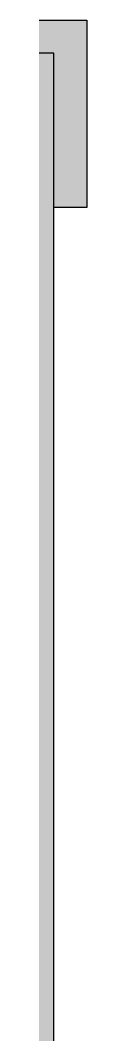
# Model space of a CAD drawing. Header units: inches. Extents: x -1176 to 1329, y -2524 to 978.
# Drawn here: x 478.9 to 487.8, y 630.1 to 845.5 of the extents above; entities that cross this region are included whole.
import ezdxf

# ---------------------------------------------------------------- set-up
doc = ezdxf.new("R2010")
doc.units = ezdxf.units.IN
doc.header["$MEASUREMENT"] = 0
doc.layers.add('A-WALL', color=113, linetype='Continuous', lineweight=18)
doc.layers.add('A-WALL-PATT', color=111, linetype='Continuous', lineweight=18)

msp = doc.modelspace()

# ---------------------------------------------------------------- hatches: boundary and pattern name
at = {"layer": 'A-WALL-PATT', "lineweight": 9}
for points in [[(480.78, 838.52), (487.78, 838.52), (487.78, 845.52), (453.09, 845.52), (453.09, 838.52)], [(480.78, 814.52), (480.78, 838.52), (1.72, 838.52), (1.72, 814.52), (464.28, 814.52)], [(487.78, 805.75), (487.78, 838.52), (480.78, 838.52), (480.78, 805.75)]]:
    msp.add_hatch(color=7, dxfattribs=at).paths.add_polyline_path(points, flags=0)
h = msp.add_hatch(color=7, dxfattribs=at)
h.paths.add_polyline_path([(480.78, -1.17), (480.78, 814.52), (464.28, 814.52), (464.28, -1.17), (480.01, -1.17)], flags=0)
h.paths.add_polyline_path([(476.64, 312.8), (475.53, 312.8), (475.53, 337.3), (477.53, 337.3), (477.53, 312.8), (476.76, 312.8)], flags=0)
h.paths.add_polyline_path([(475.53, 342.8), (475.53, 367.3), (477.53, 367.3), (477.53, 342.8)], flags=0)

# ---------------------------------------------------------------- linework, layer by layer
at = {"layer": 'A-WALL', "color": 8, "lineweight": 30}
for p, q in [((453.09, 845.52), (487.78, 845.52)), ((487.78, 845.52), (487.78, 805.75)), ((480.78, 838.52), (1.72, 838.52)), ((480.78, 625.28), (480.78, 838.52)), ((487.78, 805.75), (480.78, 805.75))]:
    msp.add_line(p, q, dxfattribs=at)

doc.saveas('drawing.dxf')
